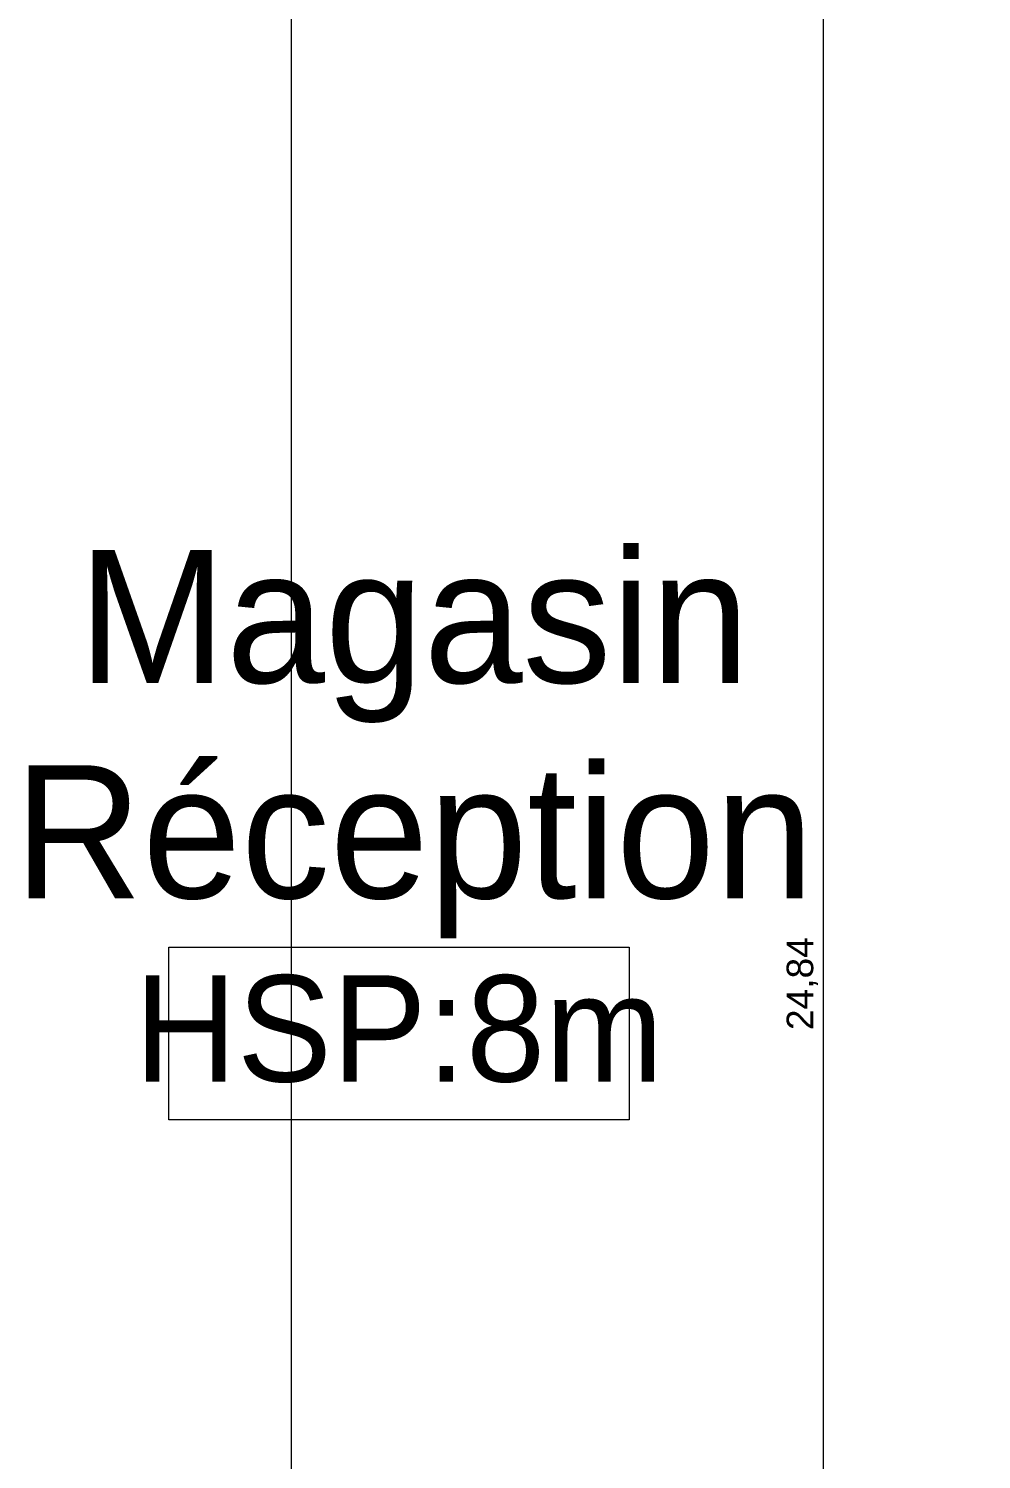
# Model space of a CAD drawing. Header units: millimetres. Extents: x 141848 to 1648660, y -821378 to -151356.
# Drawn here: x 170174 to 179141, y -251509 to -238051 of the extents above; entities that cross this region are included whole.
import ezdxf

# ---------------------------------------------------------------- set-up
doc = ezdxf.new("R2010")
doc.units = ezdxf.units.MM
doc.header["$MEASUREMENT"] = 0
for name, color, linetype in [('Cotations - 1_100', 7, 'Continuous'), ('Hachure', 7, 'Continuous'), ('Marques - Coupes', 7, 'Continuous')]:
    doc.layers.add(name, color=color, linetype=linetype)
doc.styles.add('STYLE_GENERE_1', font='')
doc.styles.add('STYLE_GENERE_2', font='')
doc.styles.get('STYLE_GENERE_1').set_extended_font_data('Agency FB')
doc.styles.get('STYLE_GENERE_2').set_extended_font_data('Arial')
doc.dimstyles.new('STYLE_GENERE__2', dxfattribs={"dimtxt": 250, "dimasz": 190, "dimexe": 1.25, "dimexo": 0.625, "dimgap": 0, "dimtad": 1, "dimlfac": 0.001, "dimtxsty": 'STYLE_GENERE_2', "dimblk": 'ARROWHEAD_6', "dimblk1": 'ARROWHEAD_6', "dimblk2": 'ARROWHEAD_6', "dimcen": 2.5, "dimse1": 1, "dimse2": 1, "dimclrd": 7, "dimclre": 7, "dimclrt": 7, "dimazin": 3, "dimtfac": 1, "dimtmove": 0, "dimatfit": 3})

# ---------------------------------------------------------------- blocks, each defined once
blk = doc.blocks.new('*D556')
at = {"layer": 'Cotations - 1_100', "color": 7, "linetype": 'Continuous', "lineweight": 5}
for p, q in [((177842, -234291), (177467, -234291)), ((177755, -234391), (177555, -234191)), ((177655, -259131), (177655, -234291)), ((177555, -259031), (177755, -259231)), ((177842, -259131), (177467, -259131)), ((177655, -259281), (177655, -259131))]:
    blk.add_line(p, q, dxfattribs=at)
at = {"layer": 'Cotations - 1_100', "color": 7, "lineweight": 5, "char_height": 250, "attachment_point": 7, "rotation": 90, "style": 'STYLE_GENERE_2'}
for s, insert in [('\\A1;{\\pql;\\fArial|b0|i0|c0|p38;0,10}', (177605, -235056)), ('\\A1;{\\pql;\\fArial|b0|i0|c0|p38;24,84}', (177605, -247471))]:
    blk.add_mtext(s, dxfattribs=dict(at, insert=insert))
blk = doc.blocks.new('ARROWHEAD_6')
at = {"color": 0, "linetype": 'Continuous', "lineweight": 0}
for p, q in [((0, 0), (-1, 0)), ((-0.5, -0.5), (0.5, 0.5))]:
    blk.add_line(p, q, dxfattribs=at)
blk = doc.blocks.new('Plan de coupe_1_1', base_point=(172644, -165306))
at = {"layer": 'Marques - Coupes', "color": 7, "linetype": 'Continuous', "lineweight": 5}
blk.add_line((172644, -165556), (172644, -266659), dxfattribs=at)

msp = doc.modelspace()

# ---------------------------------------------------------------- linework, layer by layer
at = {"layer": 'Hachure', "color": 7, "linetype": 'Continuous', "lineweight": 5, "flags": 128}
msp.add_lwpolyline([(171494.378, -246692.655), (175825.301, -246692.655), (175825.301, -248314.28), (171494.378, -248314.28)], close=True, dxfattribs=at)

# ---------------------------------------------------------------- block references
at = {"layer": 'Marques - Coupes', "color": 7, "lineweight": 5}
msp.add_blockref('Plan de coupe_1_1', (172643.741, -165305.968), dxfattribs=at)

# ---------------------------------------------------------------- texts
at = {"layer": 'Hachure', "color": 250, "linetype": 'Continuous', "lineweight": 5, "true_color": 0x1f1f1f, "insert": (173800.305, -244781.317), "char_height": 1250, "attachment_point": 5, "line_spacing_factor": 0.972106, "style": 'STYLE_GENERE_1'}
msp.add_mtext('\\A1;{\\pqc;\\fAgency FB|b0|i0|c0|p34;Magasin \\P\\pqc;\\fAgency FB|b0|i0|c0|p34;Réception}', dxfattribs=at)
at = {"layer": 'Hachure', "color": 250, "linetype": 'Continuous', "lineweight": 5, "true_color": 0x1f1f1f, "insert": (173659.839, -247462.925), "char_height": 1000, "attachment_point": 5, "style": 'STYLE_GENERE_1'}
msp.add_mtext('\\A1;{\\pqc;\\fAgency FB|b0|i0|c0|p34;HSP:8m}', dxfattribs=at)

# ---------------------------------------------------------------- dimensions: what is measured, and where the dimension line sits
at = {"layer": 'Cotations - 1_100', "color": 7, "linetype": 'Continuous', "lineweight": 5}
dim = msp.add_linear_dim(base=(177654.689, -234290.833), p1=(179141.463, -259130.571), p2=(176359.611, -234290.833), angle=90, dimstyle='STYLE_GENERE__2', dxfattribs=at)
dim.commit()
dim.dimension.update_dxf_attribs({"geometry": '*D556', "text_midpoint": (177479.689, -247050.702), "dimtype": 160, "text_rotation": 90})

doc.saveas('drawing.dxf')
